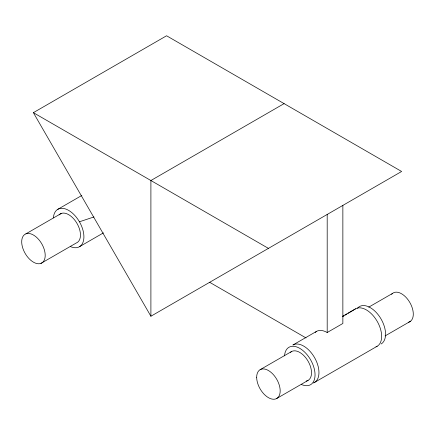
<?xml version="1.0" encoding="UTF-8"?>
<svg xmlns="http://www.w3.org/2000/svg" width="435" height="435" viewBox="0 0 435 435"><rect width="100%" height="100%" fill="white"/><g stroke="black" fill="none" stroke-linecap="round" stroke-linejoin="round"><path stroke-width="0.65" d="M315.25 332.503L316.386 331.448A21.609 12.474 60 0 1 327.191 332.514L342.862 323.471L342.862 205.402M342.883 316.506L344.036 315.81M345.189 315.114L346.918 314.065M348.071 313.369L355.564 308.828A21.609 12.474 60 0 1 377.721 322.291A21.609 12.474 60 0 1 375.981 346.804M33.375 112.67L166.572 35.768L401.625 171.477L150.901 316.234L33.375 112.67L268.428 248.374M57.828 209.311L81.851 195.445M25.931 233.834L61.194 213.482M284.099 103.622L150.901 180.525L150.901 316.234M40.972 263.376A16.622 9.597 60 0 0 37.513 238.217A16.622 9.597 60 0 0 21.87 244.225A16.622 9.597 60 0 0 40.972 263.376L76.234 243.024A16.622 9.597 60 0 0 76.685 222.883A16.622 9.597 60 0 0 59.111 214.879M79.436 246.732L103.454 232.866M316.386 331.448L292.88 345.015A21.609 12.474 60 0 1 315.038 358.478A21.609 12.474 60 0 1 313.303 382.99M342.633 316.294L355.564 308.828M260.119 369.69L291.455 351.594M368.717 307.164L392.517 293.424M276.736 398.476L308.078 380.386M385.04 335.961L410.58 321.22M314.489 382.441L377.172 346.255M79.436 221.785L93.987 216.945M209.665 282.304L306.039 337.946M327.191 214.45L327.191 332.514M290.444 352.345A16.622 9.597 60 0 1 308.35 361.67A16.622 9.597 60 0 1 306.294 381.044M284.533 355.879A21.609 12.474 60 0 1 299.954 348.457A21.609 12.474 60 0 1 315.027 373.921A21.609 12.474 60 0 1 301.477 384.507M357.467 308.274A21.609 12.474 60 0 1 379.896 317.115A21.609 12.474 60 0 1 381.087 343.993M391.609 294.337A16.622 9.597 60 0 1 409.639 302.156A16.622 9.597 60 0 1 408.324 322.324M53.396 217.913A21.609 12.474 60 0 1 68.822 210.491A21.609 12.474 60 0 1 83.895 235.955A21.609 12.474 60 0 1 70.345 246.542M256.677 377.297A16.622 9.597 60 0 0 274.306 399.232A16.622 9.597 60 0 0 274.306 375.726A16.622 9.597 60 0 0 256.677 377.297"/></g></svg>
